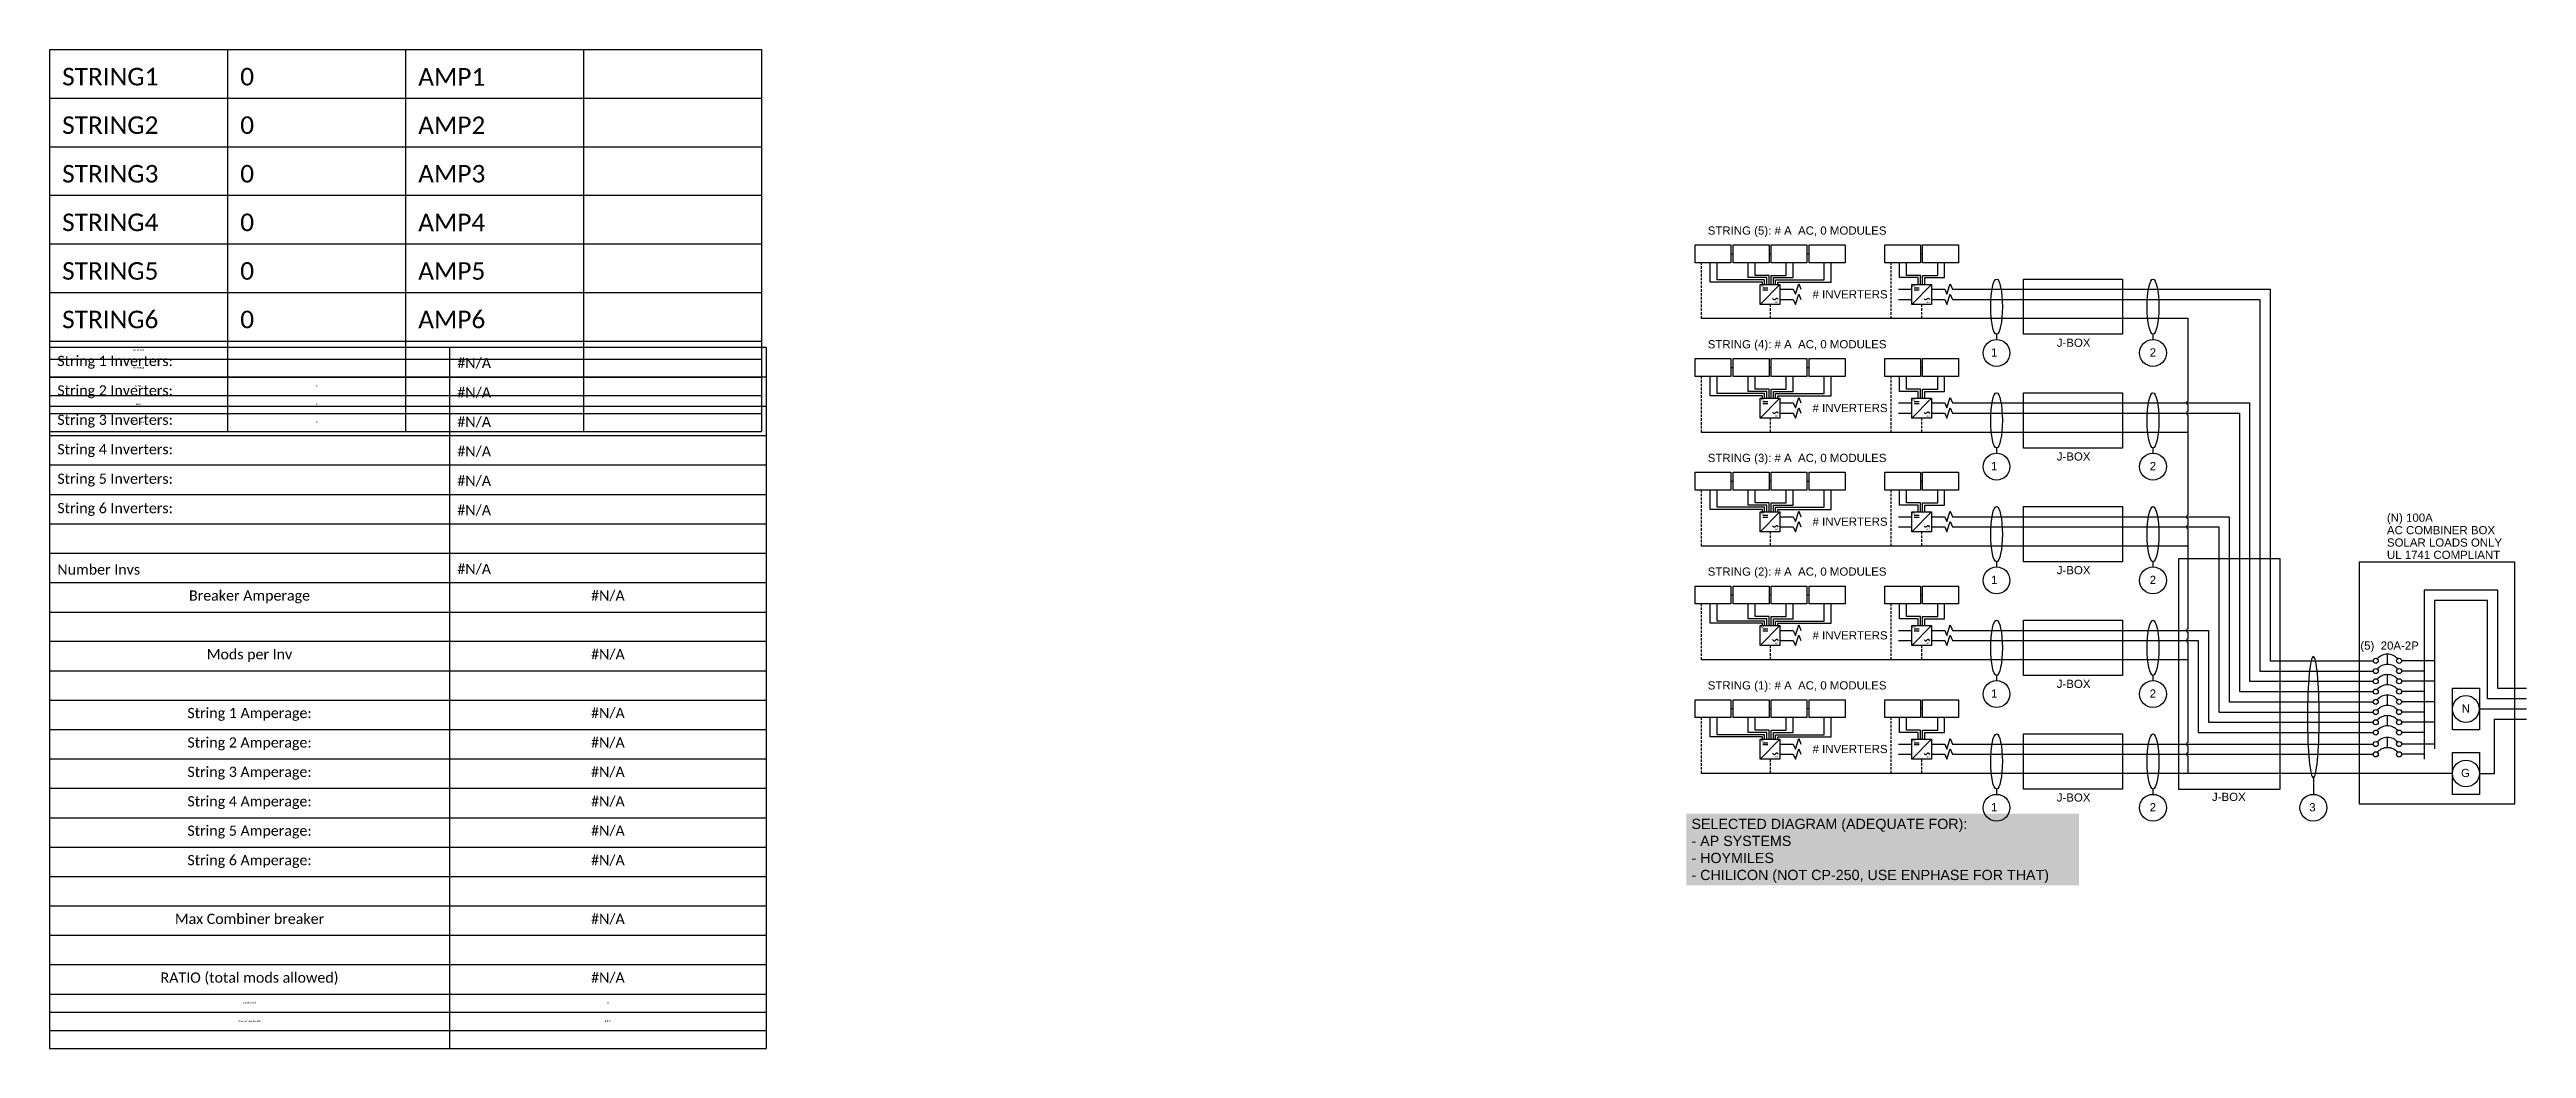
# Model space of a CAD drawing. Header units: inches. Extents: x -30 to 212, y -8 to 89.
import ezdxf

# ---------------------------------------------------------------- set-up
doc = ezdxf.new("R2010")
doc.units = ezdxf.units.IN
doc.header["$MEASUREMENT"] = 0
doc.linetypes.add('DASHED2', pattern=[0.375, 0.25, -0.125])
for name, color, linetype in [('Equipment Schedule', 7, 'Continuous'), ('Ground', 3, 'Continuous'), ('L1', 1, 'Continuous'), ('Module', 190, 'Continuous')]:
    doc.layers.add(name, color=color, linetype=linetype)
doc.layers.add('Hidden', color=1, linetype='Continuous', lineweight=25, plot=False)
doc.layers.add('wirecallout', color=4, linetype='Continuous', lineweight=25)
doc.styles.get("Standard").update_dxf_attribs({"font": 'arial.ttf'})

# ---------------------------------------------------------------- blocks, each defined once
blk = doc.blocks.new('*T27')
at = {"color": 0, "linetype": 'ByBlock', "lineweight": -2, "transparency": 16777216}
for p, q in [((0, 0), (70.03, 0)), ((0, 0), (0, -68.54)), ((39.08, 0), (39.08, -68.54)), ((70.03, 0), (70.03, -68.54)), ((0, -2.88), (70.03, -2.88)), ((0, -5.75), (70.03, -5.75)), ((0, -8.63), (70.03, -8.63)), ((0, -11.5), (70.03, -11.5)), ((0, -14.38), (70.03, -14.38)), ((0, -17.26), (70.03, -17.26)), ((0, -20.12), (70.03, -20.12)), ((0, -23), (70.03, -23)), ((0, -25.88), (70.03, -25.88)), ((0, -28.74), (70.03, -28.74)), ((0, -31.62), (70.03, -31.62)), ((0, -34.49), (70.03, -34.49)), ((0, -37.36), (70.03, -37.36)), ((0, -40.24), (70.03, -40.24)), ((0, -43.11), (70.03, -43.11)), ((0, -45.99), (70.03, -45.99)), ((0, -48.87), (70.03, -48.87)), ((0, -51.74), (70.03, -51.74)), ((0, -54.6), (70.03, -54.6)), ((0, -57.48), (70.03, -57.48)), ((0, -60.34), (70.03, -60.34)), ((0, -63.23), (70.03, -63.23)), ((0, -65), (70.03, -65)), ((0, -66.77), (70.03, -66.77)), ((0, -68.54), (70.03, -68.54))]:
    blk.add_line(p, q, dxfattribs=at)
at = {"color": 0, "transparency": 16777216}
for s, insert, char_height, width, attachment_point in [('{\\fCalibri|b0|i0|c0;String 1 Inverters:', (0.76, -2.11), 1, 37.5556, 7), ('{\\fCalibri|b0|i0|c0;#N/A', (39.85, -2.11), 1, 29.4136, 7), ('{\\fCalibri|b0|i0|c0;String 2 Inverters:', (0.76, -4.99), 1, 37.5556, 7), ('{\\fCalibri|b0|i0|c0;#N/A', (39.85, -4.99), 1, 29.4136, 7), ('{\\fCalibri|b0|i0|c0;String 3 Inverters:', (0.76, -7.86), 1, 37.5556, 7), ('{\\fCalibri|b0|i0|c0;#N/A', (39.85, -7.86), 1, 29.4136, 7), ('{\\fCalibri|b0|i0|c0;String 4 Inverters:', (0.76, -10.74), 1, 37.5556, 7), ('{\\fCalibri|b0|i0|c0;#N/A', (39.85, -10.74), 1, 29.4136, 7), ('{\\fCalibri|b0|i0|c0;String 5 Inverters:', (0.76, -13.62), 1, 37.5556, 7), ('{\\fCalibri|b0|i0|c0;#N/A', (39.85, -13.62), 1, 29.4136, 7), ('{\\fCalibri|b0|i0|c0;String 6 Inverters:', (0.76, -16.49), 1, 37.5556, 7), ('{\\fCalibri|b0|i0|c0;#N/A', (39.85, -16.49), 1, 29.4136, 7), ('{\\fCalibri|b0|i0|c0;', (0.76, -19.36), 1, 37.5556, 7), ('{\\fCalibri|b0|i0|c0;', (39.85, -19.36), 1, 29.4136, 7), ('{\\fCalibri|b0|i0|c0;Number Invs', (0.76, -22.24), 1, 37.5556, 7), ('{\\fCalibri|b0|i0|c0;#N/A', (39.85, -22.24), 1, 29.4136, 7), ('{\\fCalibri|b0|i0|c0;Breaker Amperage', (19.54, -23.77), 1, 37.5556, 2), ('{\\fCalibri|b0|i0|c0;#N/A', (54.56, -23.77), 1, 29.4136, 2), ('{\\fCalibri|b0|i0|c0;', (19.54, -26.65), 1, 37.5556, 2), ('{\\fCalibri|b0|i0|c0;', (54.56, -26.65), 1, 29.4136, 2), ('{\\fCalibri|b0|i0|c0;Mods per Inv', (19.54, -29.51), 1, 37.5556, 2), ('{\\fCalibri|b0|i0|c0;#N/A', (54.56, -29.51), 1, 29.4136, 2), ('{\\fCalibri|b0|i0|c0;', (19.54, -32.39), 1, 37.5556, 2), ('{\\fCalibri|b0|i0|c0;', (54.56, -32.39), 1, 29.4136, 2), ('{\\fCalibri|b0|i0|c0;String 1 Amperage:', (19.54, -35.25), 1, 37.5556, 2), ('{\\fCalibri|b0|i0|c0;#N/A', (54.56, -35.25), 1, 29.4136, 2), ('{\\fCalibri|b0|i0|c0;String 2 Amperage:', (19.54, -38.13), 1, 37.5556, 2), ('{\\fCalibri|b0|i0|c0;#N/A', (54.56, -38.13), 1, 29.4136, 2), ('{\\fCalibri|b0|i0|c0;String 3 Amperage:', (19.54, -41), 1, 37.5556, 2), ('{\\fCalibri|b0|i0|c0;#N/A', (54.56, -41), 1, 29.4136, 2), ('{\\fCalibri|b0|i0|c0;String 4 Amperage:', (19.54, -43.88), 1, 37.5556, 2), ('{\\fCalibri|b0|i0|c0;#N/A', (54.56, -43.88), 1, 29.4136, 2), ('{\\fCalibri|b0|i0|c0;String 5 Amperage:', (19.54, -46.75), 1, 37.5556, 2), ('{\\fCalibri|b0|i0|c0;#N/A', (54.56, -46.75), 1, 29.4136, 2), ('{\\fCalibri|b0|i0|c0;String 6 Amperage:', (19.54, -49.63), 1, 37.5556, 2), ('{\\fCalibri|b0|i0|c0;#N/A', (54.56, -49.63), 1, 29.4136, 2), ('{\\fCalibri|b0|i0|c0;', (19.54, -52.51), 1, 37.5556, 2), ('{\\fCalibri|b0|i0|c0;', (54.56, -52.51), 1, 29.4136, 2), ('{\\fCalibri|b0|i0|c0;Max Combiner breaker', (19.54, -55.37), 1, 37.5556, 2), ('{\\fCalibri|b0|i0|c0;#N/A', (54.56, -55.37), 1, 29.4136, 2), ('{\\fCalibri|b0|i0|c0;', (19.54, -58.25), 1, 37.5556, 2), ('{\\fCalibri|b0|i0|c0;', (54.56, -58.25), 1, 29.4136, 2), ('{\\fCalibri|b0|i0|c0;RATIO (total mods allowed)', (19.54, -61.11), 1, 37.5556, 2), ('{\\fCalibri|b0|i0|c0;#N/A', (54.56, -61.11), 1, 29.4136, 2), ('{\\fCalibri|b0|i0|c0;mods used', (19.54, -63.99), 0.18, 37.5556, 2), ('{\\fCalibri|b0|i0|c0;0', (54.56, -63.99), 0.18, 29.4136, 2), ('{\\fCalibri|b0|i0|c0;inverter usage ratio', (19.54, -65.76), 0.18, 37.5556, 2), ('{\\fCalibri|b0|i0|c0;', (19.54, -67.54), 0.18, 37.5556, 2), ('{\\fCalibri|b0|i0|c0;#N/A', (54.56, -65.76), 0.18, 29.4136, 2), ('{\\fCalibri|b0|i0|c0;', (54.56, -67.54), 0.18, 29.4136, 2)]:
    blk.add_mtext(s, dxfattribs=dict(at, insert=insert, char_height=char_height, width=width, attachment_point=attachment_point))
blk = doc.blocks.new('*T28')
at = {"color": 0, "linetype": 'ByBlock', "lineweight": -2, "transparency": 16777216}
for p, q in [((0, 0), (69.58, 0)), ((0, 0), (0, -37.33)), ((17.39, 0), (17.39, -37.33)), ((34.79, 0), (34.79, -37.33)), ((52.18, 0), (52.18, -37.33)), ((69.58, 0), (69.58, -37.33)), ((0, -4.75), (69.58, -4.75)), ((0, -9.5), (69.58, -9.5)), ((0, -14.24), (69.58, -14.24)), ((0, -18.99), (69.58, -18.99)), ((0, -23.74), (69.58, -23.74)), ((0, -28.49), (69.58, -28.49)), ((0, -30.26), (69.58, -30.26)), ((0, -32.03), (69.58, -32.03)), ((0, -33.8), (69.58, -33.8)), ((0, -35.56), (69.58, -35.56)), ((0, -37.33), (69.58, -37.33))]:
    blk.add_line(p, q, dxfattribs=at)
at = {"color": 0, "transparency": 16777216}
for s, insert, char_height, width, attachment_point in [('{\\fCalibri|b0|i0|c0;STRING1', (1.23, -3.52), 1.712, 14.9286, 7), ('{\\fCalibri|b0|i0|c0;0', (18.63, -3.52), 1.712, 14.9286, 7), ('{\\fCalibri|b0|i0|c0;AMP1', (36.02, -3.52), 1.712, 14.9286, 7), ('{\\fCalibri|b0|i0|c0; ', (53.41, -3.52), 1.712, 14.9286, 7), ('{\\fCalibri|b0|i0|c0;STRING2', (1.23, -8.26), 1.712, 14.9286, 7), ('{\\fCalibri|b0|i0|c0;0', (18.63, -8.26), 1.712, 14.9286, 7), ('{\\fCalibri|b0|i0|c0;AMP2', (36.02, -8.26), 1.712, 14.9286, 7), ('{\\fCalibri|b0|i0|c0; ', (53.41, -8.26), 1.712, 14.9286, 7), ('{\\fCalibri|b0|i0|c0;STRING3', (1.23, -13.01), 1.712, 14.9286, 7), ('{\\fCalibri|b0|i0|c0;0', (18.63, -13.01), 1.712, 14.9286, 7), ('{\\fCalibri|b0|i0|c0;AMP3', (36.02, -13.01), 1.712, 14.9286, 7), ('{\\fCalibri|b0|i0|c0; ', (53.41, -13.01), 1.712, 14.9286, 7), ('{\\fCalibri|b0|i0|c0;STRING4', (1.23, -17.76), 1.712, 14.9286, 7), ('{\\fCalibri|b0|i0|c0;0', (18.63, -17.76), 1.712, 14.9286, 7), ('{\\fCalibri|b0|i0|c0;AMP4', (36.02, -17.76), 1.712, 14.9286, 7), ('{\\fCalibri|b0|i0|c0; ', (53.41, -17.76), 1.712, 14.9286, 7), ('{\\fCalibri|b0|i0|c0;STRING5', (1.23, -22.51), 1.712, 14.9286, 7), ('{\\fCalibri|b0|i0|c0;0', (18.63, -22.51), 1.712, 14.9286, 7), ('{\\fCalibri|b0|i0|c0;AMP5', (36.02, -22.51), 1.712, 14.9286, 7), ('{\\fCalibri|b0|i0|c0; ', (53.41, -22.51), 1.712, 14.9286, 7), ('{\\fCalibri|b0|i0|c0;STRING6', (1.23, -27.25), 1.712, 14.9286, 7), ('{\\fCalibri|b0|i0|c0;0', (18.63, -27.25), 1.712, 14.9286, 7), ('{\\fCalibri|b0|i0|c0;AMP6', (36.02, -27.25), 1.712, 14.9286, 7), ('{\\fCalibri|b0|i0|c0; ', (53.41, -27.25), 1.712, 14.9286, 7), ('{\\fCalibri|b0|i0|c0;AC DISCO', (8.7, -29.25), 0.18, 15.8646, 2), ('{\\fCalibri|b0|i0|c0;PV BREAK', (8.7, -31.02), 0.18, 15.8646, 2), ('{\\fCalibri|b0|i0|c0;', (26.09, -29.25), 0.18, 15.8646, 2), ('{\\fCalibri|b0|i0|c0;', (26.09, -31.02), 0.18, 15.8646, 2), ('{\\fCalibri|b0|i0|c0;', (43.48, -29.25), 0.18, 15.8646, 2), ('{\\fCalibri|b0|i0|c0;', (43.48, -31.02), 0.18, 15.8646, 2), ('{\\fCalibri|b0|i0|c0;', (60.88, -29.25), 0.18, 15.8646, 2), ('{\\fCalibri|b0|i0|c0;', (60.88, -31.02), 0.18, 15.8646, 2), ('{\\fCalibri|b0|i0|c0;MAIN', (8.7, -32.79), 0.18, 15.8646, 2), ('{\\fCalibri|b0|i0|c0;0', (26.09, -32.79), 0.18, 15.8646, 2), ('{\\fCalibri|b0|i0|c0;', (43.48, -32.79), 0.18, 15.8646, 2), ('{\\fCalibri|b0|i0|c0;', (60.88, -32.79), 0.18, 15.8646, 2), ('{\\fCalibri|b0|i0|c0;BUS', (8.7, -34.56), 0.18, 15.8646, 2), ('{\\fCalibri|b0|i0|c0;0', (26.09, -34.56), 0.18, 15.8646, 2), ('{\\fCalibri|b0|i0|c0;', (43.48, -34.56), 0.18, 15.8646, 2), ('{\\fCalibri|b0|i0|c0;', (60.88, -34.56), 0.18, 15.8646, 2), ('{\\fCalibri|b0|i0|c0;string count', (8.7, -36.33), 0.18, 15.8646, 2), ('{\\fCalibri|b0|i0|c0;0', (26.09, -36.33), 0.18, 15.8646, 2), ('{\\fCalibri|b0|i0|c0;', (43.48, -36.33), 0.18, 15.8646, 2), ('{\\fCalibri|b0|i0|c0;', (60.88, -36.33), 0.18, 15.8646, 2)]:
    blk.add_mtext(s, dxfattribs=dict(at, insert=insert, char_height=char_height, width=width, attachment_point=attachment_point))
blk = doc.blocks.new('*U26')
for p, q in [((7.67, 47.79), (5.73, 45.85)), ((6.48, 47.42), (5.98, 47.42)), ((6.48, 47.24), (5.98, 47.24)), ((22.48, 47.79), (20.54, 45.85)), ((21.28, 47.42), (20.78, 47.42)), ((21.28, 47.24), (20.78, 47.24)), ((28.83, 42.92), (28.83, 42.41)), ((44.12, 42.92), (44.12, 42.41)), ((7.67, 36.68), (5.73, 34.74)), ((6.48, 36.31), (5.98, 36.31)), ((22.48, 36.68), (20.54, 34.74)), ((21.28, 36.31), (20.78, 36.31)), ((6.48, 36.13), (5.98, 36.13)), ((21.28, 36.13), (20.78, 36.13)), ((28.83, 31.8), (28.83, 31.3)), ((44.12, 31.8), (44.12, 31.3)), ((7.67, 25.56), (5.73, 23.63)), ((6.48, 25.2), (5.98, 25.2)), ((6.48, 25.02), (5.98, 25.02)), ((22.48, 25.56), (20.54, 23.63)), ((21.28, 25.2), (20.78, 25.2)), ((21.28, 25.02), (20.78, 25.02)), ((28.83, 20.69), (28.83, 20.19)), ((44.12, 20.69), (44.12, 20.19)), ((7.67, 14.45), (5.73, 12.51)), ((6.48, 14.09), (5.98, 14.09)), ((6.48, 13.91), (5.98, 13.91)), ((22.48, 14.45), (20.54, 12.51)), ((21.28, 14.09), (20.78, 14.09)), ((21.28, 13.91), (20.78, 13.91)), ((54.56, 10.01), (65.63, 10.01)), ((55.56, 11.01), (65.63, 11.01)), ((67.03, 10.66), (67.03, 11.66)), ((71.63, 11.01), (68.42, 11.01)), ((70.63, 10.01), (68.42, 10.01)), ((28.83, 9.58), (28.83, 9.07)), ((44.12, 9.58), (44.12, 9.07)), ((52.56, 8), (65.63, 8)), ((53.56, 9.01), (65.63, 9.01)), ((67.03, 8.66), (67.03, 9.66)), ((67.03, 6.66), (67.03, 7.66)), ((71.63, 9.01), (68.42, 9.01)), ((70.63, 8), (68.42, 8)), ((49.56, 5), (65.63, 5)), ((50.56, 6), (65.63, 6)), ((51.56, 7), (65.63, 7)), ((67.03, 4.66), (67.03, 5.66)), ((71.63, 7), (68.42, 7)), ((70.63, 6), (68.42, 6)), ((71.63, 5), (68.42, 5)), ((80.62, 6.3), (76.01, 6.3)), ((7.67, 3.34), (5.73, 1.4)), ((6.48, 2.97), (5.98, 2.97)), ((6.48, 2.79), (5.98, 2.79)), ((22.48, 3.34), (20.54, 1.4)), ((21.28, 2.97), (20.78, 2.97)), ((21.28, 2.79), (20.78, 2.79)), ((48.55, 4), (65.63, 4)), ((67.03, 2.53), (67.03, 3.53)), ((70.63, 4), (68.42, 4)), ((71.63, 2.87), (68.42, 2.87)), ((70.63, 1.87), (68.42, 1.87)), ((28.83, -1.53), (28.83, -2.04)), ((44.12, -1.53), (44.12, -2.04)), ((59.79, -0.43), (59.79, -2.04))]:
    blk.add_line(p, q)
for points in [[(6.16, 47.79), (6.16, 48.24), (1.52, 48.24), (1.52, 49.92)], [(6.6, 47.79), (6.6, 48.67), (5.23, 48.67), (5.23, 49.92)], [(21.4, 47.79), (21.4, 48.67), (20.04, 48.67), (20.04, 49.92)], [(7.67, 47.32), (7.67, 47.32), (8.97, 47.32), (9.18, 46.84), (9.5, 47.85), (9.72, 47.32)], [(7.67, 46.32), (7.67, 46.32), (8.97, 46.32), (9.18, 45.84), (9.5, 46.85), (9.72, 46.32)], [(19.24, 47.32), (19.24, 47.32), (20.54, 47.32)], [(19.24, 46.32), (19.24, 46.32), (20.54, 46.32)], [(22.48, 47.32), (22.48, 47.32), (23.77, 47.32), (23.99, 46.84), (24.31, 47.85), (24.52, 47.32), (24.52, 47.32), (55.56, 47.32), (55.56, 11.01)], [(22.48, 46.32), (22.48, 46.32), (23.77, 46.32), (23.99, 45.84), (24.31, 46.85), (24.52, 46.32), (24.52, 46.32), (54.56, 46.32), (54.56, 10.01)], [(6.16, 36.68), (6.16, 37.13), (1.52, 37.13), (1.52, 38.81)], [(6.6, 36.68), (6.6, 37.56), (5.23, 37.56), (5.23, 38.81)], [(21.4, 36.68), (21.4, 37.56), (20.04, 37.56), (20.04, 38.81)], [(7.67, 36.21), (7.67, 36.21), (8.97, 36.21), (9.18, 35.72), (9.5, 36.74), (9.72, 36.21)], [(22.48, 36.21), (22.48, 36.21), (23.77, 36.21), (23.99, 35.72), (24.31, 36.74), (24.52, 36.21), (24.52, 36.21), (53.56, 36.21), (53.56, 9.01)], [(7.67, 35.21), (7.67, 35.21), (8.97, 35.21), (9.18, 34.72), (9.5, 35.74), (9.72, 35.21)], [(19.24, 36.21), (19.24, 36.21), (20.54, 36.21)], [(19.24, 35.21), (19.24, 35.21), (20.54, 35.21)], [(22.48, 35.21), (22.48, 35.21), (23.77, 35.21), (23.99, 34.72), (24.31, 35.74), (24.52, 35.21), (24.52, 35.21), (52.56, 35.21), (52.56, 8)], [(6.16, 25.56), (6.16, 26.02), (1.52, 26.02), (1.52, 27.7)], [(6.6, 25.56), (6.6, 26.45), (5.23, 26.45), (5.23, 27.7)], [(21.4, 25.56), (21.4, 26.45), (20.04, 26.45), (20.04, 27.7)], [(7.67, 25.09), (7.67, 25.09), (8.97, 25.09), (9.18, 24.61), (9.5, 25.63), (9.72, 25.09)], [(7.67, 24.09), (7.67, 24.09), (8.97, 24.09), (9.18, 23.61), (9.5, 24.63), (9.72, 24.09)], [(19.24, 25.09), (19.24, 25.09), (20.54, 25.09)], [(22.48, 25.09), (22.48, 25.09), (23.77, 25.09), (23.99, 24.61), (24.31, 25.63), (24.52, 25.09), (24.52, 25.09), (51.56, 25.09), (51.56, 7)], [(22.48, 24.09), (22.48, 24.09), (23.77, 24.09), (23.99, 23.61), (24.31, 24.63), (24.52, 24.09), (24.52, 24.09), (50.56, 24.09), (50.56, 6.01)], [(19.24, 24.09), (19.24, 24.09), (20.54, 24.09)], [(80.62, 8.3), (77.82, 8.3), (77.82, 17.92), (70.63, 17.92), (70.63, 1.4)], [(6.16, 14.45), (6.16, 14.9), (1.52, 14.9), (1.52, 16.59)], [(6.6, 14.45), (6.6, 15.33), (5.23, 15.33), (5.23, 16.59)], [(21.4, 14.45), (21.4, 15.33), (20.04, 15.33), (20.04, 16.59)], [(80.62, 7.3), (76.82, 7.3), (76.82, 16.92), (71.63, 16.92), (71.63, 2.42)], [(7.67, 13.98), (7.67, 13.98), (8.97, 13.98), (9.18, 13.5), (9.5, 14.52), (9.72, 13.98)], [(7.67, 12.98), (7.67, 12.98), (8.97, 12.98), (9.18, 12.5), (9.5, 13.52), (9.72, 12.98)], [(19.24, 13.98), (19.24, 13.98), (20.54, 13.98)], [(19.24, 12.98), (19.24, 12.98), (20.54, 12.98)], [(22.48, 13.98), (22.48, 13.98), (23.77, 13.98), (23.99, 13.5), (24.31, 14.52), (24.52, 13.98), (24.52, 13.98), (49.56, 13.98), (49.56, 5)], [(22.48, 12.98), (22.48, 12.98), (23.77, 12.98), (23.99, 12.5), (24.31, 13.52), (24.52, 12.98), (24.52, 12.98), (48.55, 12.98), (48.55, 4)], [(6.16, 3.34), (6.16, 3.79), (1.52, 3.79), (1.52, 5.47)], [(6.6, 3.34), (6.6, 4.22), (5.23, 4.22), (5.23, 5.47)], [(21.4, 3.34), (21.4, 4.22), (20.04, 4.22), (20.04, 5.47)], [(7.67, 2.87), (7.67, 2.87), (8.97, 2.87), (9.18, 2.39), (9.5, 3.41), (9.72, 2.87)], [(19.24, 2.87), (19.24, 2.87), (20.54, 2.87)], [(22.48, 2.87), (22.48, 2.87), (23.77, 2.87), (23.99, 2.39), (24.31, 3.41), (24.52, 2.87), (24.52, 2.87), (64.25, 2.87), (65.63, 2.87)], [(7.67, 1.87), (7.67, 1.87), (8.97, 1.87), (9.18, 1.39), (9.5, 2.41), (9.72, 1.87)], [(19.24, 1.87), (19.24, 1.87), (20.54, 1.87)], [(22.48, 1.87), (22.48, 1.87), (23.77, 1.87), (23.99, 1.39), (24.31, 2.41), (24.52, 1.87), (24.52, 1.87), (64.25, 1.87), (65.63, 1.87)]]:
    blk.add_lwpolyline(points)
for points in [[(7.67, 45.85), (5.73, 45.85), (5.73, 47.79), (7.67, 47.79)], [(22.48, 45.85), (20.54, 45.85), (20.54, 47.79), (22.48, 47.79)], [(41.13, 42.92), (31.45, 42.92), (31.45, 48.32), (41.13, 48.32)], [(7.67, 34.74), (5.73, 34.74), (5.73, 36.68), (7.67, 36.68)], [(22.48, 34.74), (20.54, 34.74), (20.54, 36.68), (22.48, 36.68)], [(41.13, 31.8), (31.45, 31.8), (31.45, 37.21), (41.13, 37.21)], [(7.67, 23.63), (5.73, 23.63), (5.73, 25.56), (7.67, 25.56)], [(22.48, 23.63), (20.54, 23.63), (20.54, 25.56), (22.48, 25.56)], [(41.13, 20.69), (31.45, 20.69), (31.45, 26.09), (41.13, 26.09)], [(46.62, -1.53), (56.56, -1.53), (56.56, 20.97), (46.62, 20.97)], [(64.26, -2.97), (79.48, -2.97), (79.48, 20.65), (64.26, 20.65)], [(41.13, 9.58), (31.45, 9.58), (31.45, 14.98), (41.13, 14.98)], [(7.67, 12.51), (5.73, 12.51), (5.73, 14.45), (7.67, 14.45)], [(22.48, 12.51), (20.54, 12.51), (20.54, 14.45), (22.48, 14.45)], [(73.38, 8.34), (76.01, 8.34), (76.01, 4.26), (73.38, 4.26)], [(7.67, 1.4), (5.73, 1.4), (5.73, 3.34), (7.67, 3.34)], [(22.48, 1.4), (20.54, 1.4), (20.54, 3.34), (22.48, 3.34)], [(41.13, -1.53), (31.45, -1.53), (31.45, 3.87), (41.13, 3.87)]]:
    blk.add_lwpolyline(points, close=True)
for centre, radius in [((28.83, 41.1), 1.31), ((44.12, 41.1), 1.31), ((28.83, 29.99), 1.31), ((44.12, 29.99), 1.31), ((28.83, 18.87), 1.31), ((44.12, 18.87), 1.31), ((65.88, 11.01), 0.248), ((65.88, 10.01), 0.248), ((68.17, 11.01), 0.248), ((68.17, 10.01), 0.248), ((28.83, 7.76), 1.31), ((44.12, 7.76), 1.31), ((65.88, 9.01), 0.248), ((65.88, 8), 0.248), ((68.17, 9.01), 0.248), ((68.17, 8), 0.248), ((74.69, 6.3), 1.31), ((65.88, 7), 0.248), ((65.88, 6), 0.248), ((65.88, 5), 0.248), ((68.17, 7), 0.248), ((68.17, 6), 0.248), ((68.17, 5), 0.248), ((65.88, 4), 0.248), ((65.88, 2.87), 0.248), ((68.17, 4), 0.248), ((68.17, 2.87), 0.248), ((65.88, 1.87), 0.248), ((68.17, 1.87), 0.248), ((74.7, 0), 1.31), ((28.83, -3.35), 1.31), ((44.12, -3.35), 1.31), ((59.79, -3.35), 1.31)]:
    blk.add_circle(centre, radius)
for centre, radius, start, end in [((7.1, 46.46), 0.154, 190.2778, 324.5251), ((7.35, 46.28), 0.154, 10.2778, 144.5251), ((21.9, 46.46), 0.154, 190.2778, 324.5251), ((22.15, 46.28), 0.154, 10.2778, 144.5251), ((7.1, 35.35), 0.154, 190.2778, 324.5251), ((7.35, 35.17), 0.154, 10.2778, 144.5251), ((21.9, 35.35), 0.154, 190.2778, 324.5251), ((22.15, 35.17), 0.154, 10.2778, 144.5251), ((7.1, 24.24), 0.154, 190.2778, 324.5251), ((7.35, 24.06), 0.154, 10.2778, 144.5251), ((21.9, 24.24), 0.154, 190.2778, 324.5251), ((22.15, 24.06), 0.154, 10.2778, 144.5251), ((7.1, 13.12), 0.154, 190.2778, 324.5251), ((7.35, 12.95), 0.154, 10.2778, 144.5251), ((21.9, 13.12), 0.154, 190.2778, 324.5251), ((22.15, 12.95), 0.154, 10.2778, 144.5251), ((67.03, 10.33), 1.33, 41.2408, 138.7592), ((67.03, 9.33), 1.33, 41.2408, 138.7592), ((67.03, 8.33), 1.33, 41.2408, 138.7592), ((67.03, 7.33), 1.33, 41.2408, 138.7592), ((67.03, 6.33), 1.33, 41.2408, 138.7592), ((67.03, 5.32), 1.33, 41.2408, 138.7592), ((67.03, 4.32), 1.33, 41.2408, 138.7592), ((67.03, 3.32), 1.33, 41.2408, 138.7592), ((67.03, 2.19), 1.33, 41.2408, 138.7592), ((67.03, 1.19), 1.33, 41.2408, 138.7592), ((7.1, 2.01), 0.154, 190.2778, 324.5251), ((7.35, 1.83), 0.154, 10.2778, 144.5251), ((21.9, 2.01), 0.154, 190.2778, 324.5251), ((22.15, 1.83), 0.154, 10.2778, 144.5251)]:
    blk.add_arc(centre, radius, start, end)
at = {"layer": 'Equipment Schedule'}
for points in [[(7.03, 47.79), (7.03, 48.46), (8.95, 48.46), (8.95, 49.92)], [(7.46, 47.79), (7.46, 48.03), (12.66, 48.03), (12.66, 49.92)], [(21.83, 47.79), (21.83, 48.46), (23.75, 48.46), (23.75, 49.92)], [(7.03, 36.68), (7.03, 37.34), (8.95, 37.34), (8.95, 38.81)], [(7.46, 36.68), (7.46, 36.91), (12.66, 36.91), (12.66, 38.81)], [(21.83, 36.68), (21.83, 37.34), (23.75, 37.34), (23.75, 38.81)], [(7.03, 25.56), (7.03, 26.23), (8.95, 26.23), (8.95, 27.7)], [(7.46, 25.56), (7.46, 25.8), (12.66, 25.8), (12.66, 27.7)], [(21.83, 25.56), (21.83, 26.23), (23.75, 26.23), (23.75, 27.7)], [(7.03, 14.45), (7.03, 15.12), (8.95, 15.12), (8.95, 16.59)], [(7.46, 14.45), (7.46, 14.69), (12.66, 14.69), (12.66, 16.59)], [(21.83, 14.45), (21.83, 15.12), (23.75, 15.12), (23.75, 16.59)], [(7.03, 3.34), (7.03, 4.01), (8.95, 4.01), (8.95, 5.47)], [(7.46, 3.34), (7.46, 3.58), (12.66, 3.58), (12.66, 5.47)], [(21.83, 3.34), (21.83, 4.01), (23.75, 4.01), (23.75, 5.47)]]:
    blk.add_lwpolyline(points, dxfattribs=at)
at = {"layer": 'Ground', "linetype": 'DASHED2'}
for p, q in [((0, 44.45), (0, 49.92)), ((2.88, 50.79), (3.09, 50.79)), ((6.6, 50.79), (6.81, 50.79)), ((10.31, 50.79), (10.52, 50.79)), ((18.52, 44.45), (18.52, 49.92)), ((21.4, 50.79), (21.61, 50.79)), ((6.7, 45.85), (6.7, 44.45)), ((21.51, 45.85), (21.51, 44.45)), ((0, 33.34), (0, 38.81)), ((2.88, 39.68), (3.09, 39.68)), ((6.6, 39.68), (6.81, 39.68)), ((10.31, 39.68), (10.52, 39.68)), ((18.52, 33.34), (18.52, 38.81)), ((21.4, 39.68), (21.61, 39.68)), ((6.7, 34.74), (6.7, 33.34)), ((21.51, 34.74), (21.51, 33.34)), ((0, 22.22), (0, 27.7)), ((2.88, 28.57), (3.09, 28.57)), ((6.6, 28.57), (6.81, 28.57)), ((10.31, 28.57), (10.52, 28.57)), ((18.52, 22.22), (18.52, 27.7)), ((21.4, 28.57), (21.61, 28.57)), ((6.7, 23.63), (6.7, 22.22)), ((21.51, 23.63), (21.51, 22.22)), ((2.88, 17.46), (3.09, 17.46)), ((6.6, 17.46), (6.81, 17.46)), ((10.31, 17.46), (10.52, 17.46)), ((21.4, 17.46), (21.61, 17.46)), ((0, 11.11), (0, 16.59)), ((18.52, 11.11), (18.52, 16.59)), ((6.7, 12.51), (6.7, 11.11)), ((21.51, 12.51), (21.51, 11.11)), ((0, 0), (0, 5.47)), ((2.88, 6.34), (3.09, 6.34)), ((6.6, 6.34), (6.81, 6.34)), ((10.31, 6.34), (10.52, 6.34)), ((18.52, 0), (18.52, 5.47)), ((21.4, 6.34), (21.61, 6.34)), ((6.7, 1.4), (6.7, 0)), ((21.51, 1.4), (21.51, 0))]:
    blk.add_line(p, q, dxfattribs=at)
at = {"layer": 'Ground'}
for p, q in [((47.55, 44.45), (0, 44.45)), ((47.55, 36.4), (47.55, 44.45)), ((47.55, 35.4), (47.55, 36.02)), ((47.55, 33.34), (47.55, 35.02)), ((47.55, 33.34), (0, 33.34)), ((47.55, 25.28), (47.55, 33.34)), ((47.55, 22.22), (0, 22.22)), ((47.55, 22.22), (47.55, 23.91)), ((47.55, 14.17), (47.55, 22.22)), ((47.55, 11.11), (47.55, 12.79)), ((47.55, 11.11), (0, 11.11)), ((47.55, 3.06), (47.55, 11.11))]:
    blk.add_line(p, q, dxfattribs=at)
for points in [[(47.55, 25.1), (47.55, 25.1)], [(47.55, 24.28), (47.55, 24.91)], [(47.55, 24.1), (47.55, 24.1)], [(47.55, 13.17), (47.55, 13.79)], [(76.01, 0), (77.5, 0), (77.5, 5.3), (80.62, 5.3)], [(47.55, 2.87), (47.55, 2.87)], [(47.55, 2.06), (47.55, 2.68)], [(73.38, 0), (0, 0)], [(47.55, 1.87), (47.55, 1.87)], [(47.55, 0), (47.55, 1.68)]]:
    blk.add_lwpolyline(points, dxfattribs=at)
blk.add_lwpolyline([(73.38, 2.04), (76.01, 2.04), (76.01, -2.04), (73.38, -2.04)], close=True, dxfattribs=at)
for centre in [(47.57, 36.21), (47.57, 35.21), (47.57, 25.09), (47.57, 24.09), (47.57, 13.98), (47.57, 12.98), (47.57, 2.87), (47.57, 1.87)]:
    blk.add_arc(centre, 0.191, 98.3924, 261.6076, dxfattribs=at)
at = {"layer": 'L1'}
for points in [[(5.95, 47.79), (5.95, 48.03), (0.84, 48.03), (0.84, 49.92)], [(6.38, 47.79), (6.38, 48.46), (4.56, 48.46), (4.56, 49.92)], [(6.81, 47.79), (6.81, 48.67), (8.27, 48.67), (8.27, 49.92)], [(7.24, 47.79), (7.24, 48.24), (11.99, 48.24), (11.99, 49.92)], [(21.18, 47.79), (21.18, 48.46), (19.36, 48.46), (19.36, 49.92)], [(21.61, 47.79), (21.61, 48.67), (23.08, 48.67), (23.08, 49.92)], [(5.95, 36.68), (5.95, 36.91), (0.84, 36.91), (0.84, 38.81)], [(6.38, 36.68), (6.38, 37.34), (4.56, 37.34), (4.56, 38.81)], [(6.81, 36.68), (6.81, 37.56), (8.27, 37.56), (8.27, 38.81)], [(7.24, 36.68), (7.24, 37.13), (11.99, 37.13), (11.99, 38.81)], [(21.18, 36.68), (21.18, 37.34), (19.36, 37.34), (19.36, 38.81)], [(21.61, 36.68), (21.61, 37.56), (23.08, 37.56), (23.08, 38.81)], [(5.95, 25.56), (5.95, 25.8), (0.84, 25.8), (0.84, 27.7)], [(6.38, 25.56), (6.38, 26.23), (4.56, 26.23), (4.56, 27.7)], [(6.81, 25.56), (6.81, 26.45), (8.27, 26.45), (8.27, 27.7)], [(7.24, 25.56), (7.24, 26.02), (11.99, 26.02), (11.99, 27.7)], [(21.18, 25.56), (21.18, 26.23), (19.36, 26.23), (19.36, 27.7)], [(21.61, 25.56), (21.61, 26.45), (23.08, 26.45), (23.08, 27.7)], [(5.95, 14.45), (5.95, 14.69), (0.84, 14.69), (0.84, 16.59)], [(6.38, 14.45), (6.38, 15.12), (4.56, 15.12), (4.56, 16.59)], [(6.81, 14.45), (6.81, 15.33), (8.27, 15.33), (8.27, 16.59)], [(7.24, 14.45), (7.24, 14.9), (11.99, 14.9), (11.99, 16.59)], [(21.18, 14.45), (21.18, 15.12), (19.36, 15.12), (19.36, 16.59)], [(21.61, 14.45), (21.61, 15.33), (23.08, 15.33), (23.08, 16.59)], [(5.95, 3.34), (5.95, 3.58), (0.84, 3.58), (0.84, 5.47)], [(6.38, 3.34), (6.38, 4.01), (4.56, 4.01), (4.56, 5.47)], [(6.81, 3.34), (6.81, 4.22), (8.27, 4.22), (8.27, 5.47)], [(7.24, 3.34), (7.24, 3.79), (11.99, 3.79), (11.99, 5.47)], [(21.18, 3.34), (21.18, 4.01), (19.36, 4.01), (19.36, 5.47)], [(21.61, 3.34), (21.61, 4.22), (23.08, 4.22), (23.08, 5.47)]]:
    blk.add_lwpolyline(points, dxfattribs=at)
at = {"layer": 'Module'}
for p, q in [((17.9, 51.66), (21.4, 51.66)), ((21.61, 51.66), (25.12, 51.66)), ((17.9, 40.55), (21.4, 40.55)), ((21.61, 40.55), (25.12, 40.55)), ((17.9, 29.44), (21.4, 29.44)), ((21.61, 29.44), (25.12, 29.44)), ((17.9, 18.32), (21.4, 18.32)), ((21.61, 18.32), (25.12, 18.32)), ((17.9, 7.21), (21.4, 7.21)), ((21.61, 7.21), (25.12, 7.21))]:
    blk.add_line(p, q, dxfattribs=at)
for points in [[(2.88, 51.66), (2.88, 49.92), (-0.62, 49.92), (-0.62, 51.66), (2.88, 51.66)], [(6.6, 51.66), (6.6, 49.92), (3.09, 49.92), (3.09, 51.66), (6.6, 51.66)], [(10.31, 51.66), (10.31, 49.92), (6.81, 49.92), (6.81, 51.66), (10.31, 51.66)], [(14.03, 51.66), (14.03, 49.92), (10.52, 49.92), (10.52, 51.66), (14.03, 51.66)], [(21.4, 51.66), (21.4, 49.92), (17.9, 49.92), (17.9, 51.66)], [(25.12, 51.66), (25.12, 49.92), (21.61, 49.92), (21.61, 51.66)], [(2.88, 40.55), (2.88, 38.81), (-0.62, 38.81), (-0.62, 40.55), (2.88, 40.55)], [(6.6, 40.55), (6.6, 38.81), (3.09, 38.81), (3.09, 40.55), (6.6, 40.55)], [(10.31, 40.55), (10.31, 38.81), (6.81, 38.81), (6.81, 40.55), (10.31, 40.55)], [(14.03, 40.55), (14.03, 38.81), (10.52, 38.81), (10.52, 40.55), (14.03, 40.55)], [(21.4, 40.55), (21.4, 38.81), (17.9, 38.81), (17.9, 40.55)], [(25.12, 40.55), (25.12, 38.81), (21.61, 38.81), (21.61, 40.55)], [(2.88, 29.44), (2.88, 27.7), (-0.62, 27.7), (-0.62, 29.44), (2.88, 29.44)], [(6.6, 29.44), (6.6, 27.7), (3.09, 27.7), (3.09, 29.44), (6.6, 29.44)], [(10.31, 29.44), (10.31, 27.7), (6.81, 27.7), (6.81, 29.44), (10.31, 29.44)], [(14.03, 29.44), (14.03, 27.7), (10.52, 27.7), (10.52, 29.44), (14.03, 29.44)], [(21.4, 29.44), (21.4, 27.7), (17.9, 27.7), (17.9, 29.44)], [(25.12, 29.44), (25.12, 27.7), (21.61, 27.7), (21.61, 29.44)], [(2.88, 18.32), (2.88, 16.59), (-0.62, 16.59), (-0.62, 18.32), (2.88, 18.32)], [(6.6, 18.32), (6.6, 16.59), (3.09, 16.59), (3.09, 18.32), (6.6, 18.32)], [(10.31, 18.32), (10.31, 16.59), (6.81, 16.59), (6.81, 18.32), (10.31, 18.32)], [(14.03, 18.32), (14.03, 16.59), (10.52, 16.59), (10.52, 18.32), (14.03, 18.32)], [(21.4, 18.32), (21.4, 16.59), (17.9, 16.59), (17.9, 18.32)], [(25.12, 18.32), (25.12, 16.59), (21.61, 16.59), (21.61, 18.32)], [(2.88, 7.21), (2.88, 5.47), (-0.62, 5.47), (-0.62, 7.21), (2.88, 7.21)], [(6.6, 7.21), (6.6, 5.47), (3.09, 5.47), (3.09, 7.21), (6.6, 7.21)], [(10.31, 7.21), (10.31, 5.47), (6.81, 5.47), (6.81, 7.21), (10.31, 7.21)], [(14.03, 7.21), (14.03, 5.47), (10.52, 5.47), (10.52, 7.21), (14.03, 7.21)], [(21.4, 7.21), (21.4, 5.47), (17.9, 5.47), (17.9, 7.21)], [(25.12, 7.21), (25.12, 5.47), (21.61, 5.47), (21.61, 7.21)]]:
    blk.add_lwpolyline(points, dxfattribs=at)
at = {"layer": 'wirecallout', "color": 7}
for centre in [(28.83, 45.62), (44.12, 45.62), (28.83, 34.51), (44.12, 34.51), (28.83, 23.39), (44.12, 23.39), (28.83, 12.28), (44.12, 12.28), (28.83, 1.17), (44.12, 1.17)]:
    blk.add_ellipse(centre, major_axis=(0, 2.7), ratio=0.211518, dxfattribs=at)
at = {"layer": 'wirecallout', "color": 7, "extrusion": (0, 0, -1)}
blk.add_ellipse((59.79, 5.5), major_axis=(0, 5.93), ratio=0.096375, dxfattribs=at)
for name, p in [('*T28', (-161.42, 70.75)), ('*T27', (-161.42, 41.66))]:
    blk.add_blockref(name, p)
for s, height, p in [('STRING (5): # A  AC, 0 MODULES', 0.8009, (0.61, 52.66)), ('# INVERTERS', 0.8009, (10.85, 46.43)), ('STRING (4): # A  AC, 0 MODULES', 0.8009, (0.61, 41.55)), ('# INVERTERS', 0.8009, (10.85, 35.32)), ('STRING (3): # A  AC, 0 MODULES', 0.8009, (0.61, 30.44)), ('# INVERTERS', 0.8009, (10.85, 24.21)), ('(N) 100A', 0.801, (66.98, 24.6)), ('AC COMBINER BOX', 0.8009, (66.98, 23.38)), ('SOLAR LOADS ONLY', 0.8009, (66.98, 22.17)), ('STRING (2): # A  AC, 0 MODULES', 0.8009, (0.61, 19.33)), ('UL 1741 COMPLIANT', 0.8009, (66.98, 20.97)), ('# INVERTERS', 0.8009, (10.85, 13.1)), ('STRING (1): # A  AC, 0 MODULES', 0.8009, (0.61, 8.21)), ('# INVERTERS', 0.8009, (10.85, 1.99))]:
    blk.add_text(s, height=height).set_placement(p)
at = {"attachment_point": 3}
for s, width, gutter_width, insert, char_height in [('DC', 3.7893, 0.242, (6.15, 47.71), 0.17), ('AC', 3.7893, 0.242, (7.51, 46.15), 0.17), ('DC', 3.7893, 0.242, (20.96, 47.71), 0.17), ('AC', 3.7893, 0.242, (22.31, 46.15), 0.17), ('1', 15.657, 1, (28.91, 41.55), 0.801), ('J-BOX', 15.657, 1, (38.01, 42.5), 0.801), ('2', 15.657, 1, (44.42, 41.55), 0.801), ('DC', 3.7893, 0.242, (6.15, 36.6), 0.17), ('DC', 3.7893, 0.242, (20.96, 36.6), 0.17), ('AC', 3.7893, 0.242, (7.51, 35.04), 0.17), ('AC', 3.7893, 0.242, (22.31, 35.04), 0.17), ('1', 15.657, 1, (28.91, 30.44), 0.801), ('J-BOX', 15.657, 1, (38.01, 31.38), 0.801), ('2', 15.657, 1, (44.42, 30.44), 0.801), ('DC', 3.7893, 0.242, (6.15, 25.49), 0.17), ('DC', 3.7893, 0.242, (20.96, 25.49), 0.17), ('AC', 3.7893, 0.242, (7.51, 23.92), 0.17), ('AC', 3.7893, 0.242, (22.31, 23.92), 0.17), ('J-BOX', 15.657, 1, (38.01, 20.27), 0.801), ('1', 15.657, 1, (28.91, 19.32), 0.801), ('2', 15.657, 1, (44.42, 19.32), 0.801), ('DC', 3.7893, 0.242, (6.15, 14.38), 0.17), ('AC', 3.7893, 0.242, (7.51, 12.81), 0.17), ('DC', 3.7893, 0.242, (20.96, 14.38), 0.17), ('AC', 3.7893, 0.242, (22.31, 12.81), 0.17), ('(5)  20A-2P', 15.657, 1, (70.1, 12.9), 0.8009), ('1', 15.657, 1, (28.91, 8.21), 0.801), ('J-BOX', 15.657, 1, (38.01, 9.16), 0.801), ('2', 15.657, 1, (44.42, 8.21), 0.801), ('N', 15.657, 1, (75.09, 6.75), 0.801), ('DC', 3.7893, 0.242, (6.15, 3.27), 0.17), ('DC', 3.7893, 0.242, (20.96, 3.27), 0.17), ('AC', 3.7893, 0.242, (7.51, 1.7), 0.17), ('AC', 3.7893, 0.242, (22.31, 1.7), 0.17), ('G', 15.657, 1, (75.09, 0.45), 0.801), ('J-BOX', 15.657, 1, (38.01, -1.95), 0.801), ('J-BOX', 15.657, 1, (53.18, -1.89), 0.801), ('1', 15.657, 1, (28.91, -2.9), 0.801), ('2', 15.657, 1, (44.42, -2.9), 0.801), ('3', 15.657, 1, (60.01, -2.9), 0.801)]:
    blk.add_mtext_dynamic_manual_height_columns(s, width=width, gutter_width=gutter_width, heights=[0], dxfattribs=dict(at, insert=insert, char_height=char_height))
at = {"layer": 'Hidden', "insert": (-0.98, -4.43), "char_height": 0.9981, "attachment_point": 1, "bg_fill": 1, "box_fill_scale": 1.5, "bg_fill_color": 7, "bg_fill_transparency": 0}
blk.add_mtext_dynamic_manual_height_columns('SELECTED DIAGRAM (ADEQUATE FOR): \\P- AP SYSTEMS\\P- HOYMILES\\P- CHILICON (NOT CP-250, USE ENPHASE FOR THAT)', width=37.3752, gutter_width=4.99, heights=[6.39], dxfattribs=at)

msp = doc.modelspace()

# ---------------------------------------------------------------- block references
msp.add_blockref('*U26', (131.2, 18.4))

doc.saveas('drawing.dxf')
